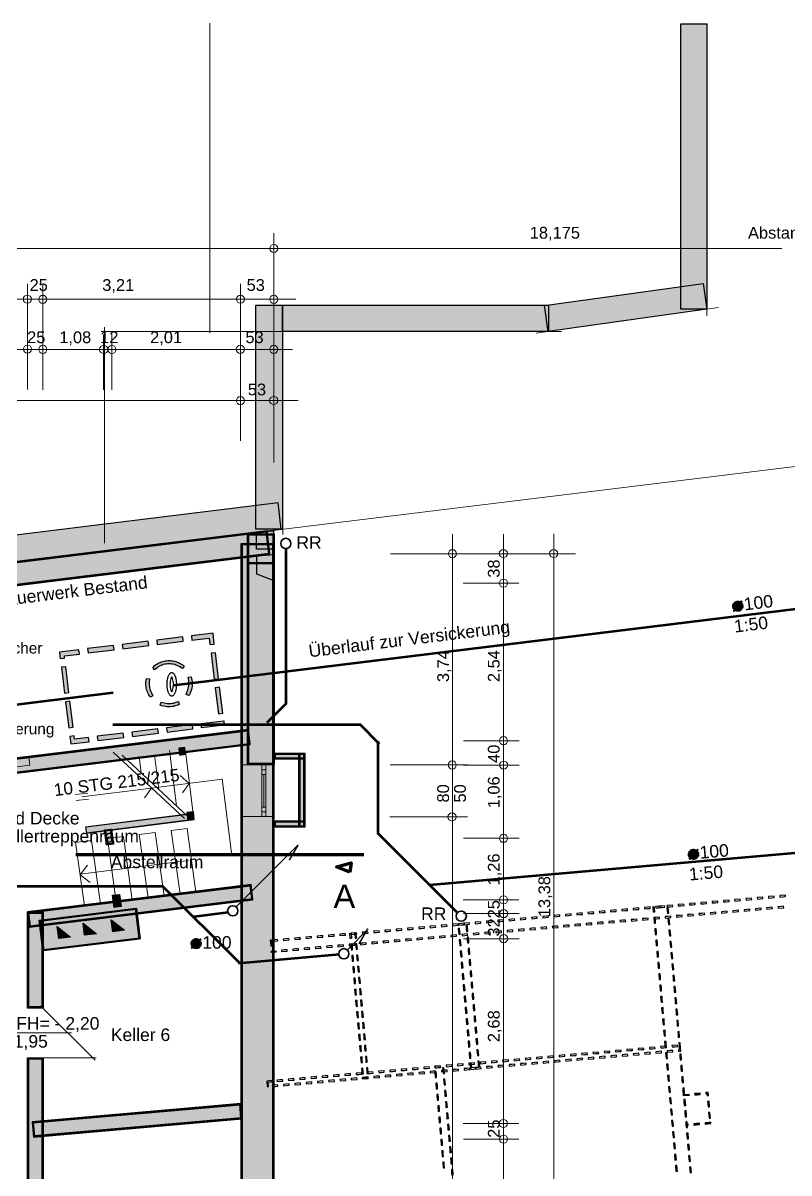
# Model space of a CAD drawing. Header units: millimetres. Extents: x 1839 to 41668, y -109 to 29716.
# Drawn here: x 14557 to 26962, y 11061 to 29698 of the extents above; entities that cross this region are included whole.
import ezdxf

# ---------------------------------------------------------------- set-up
doc = ezdxf.new("R2010")
doc.units = ezdxf.units.MM
doc.header["$LTSCALE"] = 50
for name, pattern in [('PDF_35-3_26-5_0-0_0-0', [61.8, 35.3, -26.5, 0, 0]), ('PDF_35-3_35-3_0-0_0-0', [70.6, 35.3, -35.3, 0, 0]), ('PDF_423-3_158-7_0-0_0-0', [582, 423.3, -158.7, 0, 0]), ('PDF_564-4_176-4_70-6_176-4', [987.8, 564.4, -176.4, 70.6, -176.4])]:
    doc.linetypes.add(name, pattern=pattern)
for name, color, linetype in [('00_Wand_Bestand', 7, 'Continuous'), ('02_Grundstuecksgrenze', 8, 'Continuous'), ('05_Linien_stark', 7, 'Continuous'), ('06_Linien_fein', 3, 'Continuous'), ('07_Bemassung', 6, 'Continuous'), ('08_Schnittlinie', 1, 'Continuous'), ('10_Text', 7, 'Continuous')]:
    doc.layers.add(name, color=color, linetype=linetype)
doc.styles.add('PLAN', font='arial.ttf')

msp = doc.modelspace()

# ---------------------------------------------------------------- hatches: boundary and pattern name
at = {"layer": '00_Wand_Bestand'}
for points in [[(7439, 20110), (7486, 19728), (18556, 21087), (18509, 21469)], [(7560, 20125), (7607, 19742), (18556, 21087), (18509, 21469)], [(18615, 21469), (18615, 21171), (18336, 21171), (18336, 21445)], [(18090, 21265), (18620, 21265), (18620, 7772), (18090, 7772)], [(18193, 21418), (18623, 21418), (18623, 17681), (18193, 17681)], [(18193, 21418), (18623, 21418), (18623, 20932), (18193, 20932)], [(18624, 21087), (18624, 20657), (18345, 20765), (18345, 21064)], [(26204, 20324), (26190, 20305), (26200, 20293), (26207, 20282), (26212, 20269), (26215, 20255), (26216, 20245), (26215, 20235), (26213, 20226), (26210, 20216), (26206, 20207), (26200, 20199), (26195, 20192), (26189, 20186), (26183, 20180), (26176, 20176), (26169, 20172), (26161, 20169), (26153, 20166), (26144, 20165), (26130, 20164), (26117, 20166), (26105, 20170), (26090, 20178), (26075, 20159), (26063, 20168), (26078, 20186), (26068, 20199), (26060, 20211), (26056, 20223), (26053, 20237), (26052, 20246), (26053, 20255), (26054, 20264), (26056, 20272), (26060, 20280), (26064, 20288), (26070, 20296), (26076, 20303), (26083, 20310), (26090, 20315), (26098, 20319), (26106, 20323), (26114, 20325), (26123, 20327), (26138, 20328), (26150, 20326), (26164, 20322), (26178, 20314), (26193, 20333)], [(26169, 20303), (26156, 20309), (26146, 20312), (26136, 20313), (26125, 20313), (26118, 20312), (26110, 20309), (26104, 20307), (26097, 20303), (26091, 20298), (26086, 20293), (26081, 20287), (26076, 20281), (26072, 20274), (26070, 20267), (26068, 20260), (26066, 20253), (26066, 20246), (26067, 20238), (26069, 20227), (26073, 20217), (26078, 20208), (26087, 20197)], [(26181, 20294), (26098, 20188), (26107, 20184), (26116, 20181), (26125, 20179), (26134, 20179), (26142, 20179), (26151, 20181), (26159, 20183), (26167, 20187), (26174, 20192), (26181, 20198), (26187, 20204), (26191, 20211), (26195, 20217), (26198, 20224), (26200, 20231), (26201, 20238), (26201, 20246), (26201, 20253), (26199, 20265), (26195, 20274), (26189, 20284)], [(17655, 19633), (17634, 19808), (17283, 19765), (17292, 19695), (17572, 19730), (17585, 19624)], [(16023, 19610), (15603, 19559), (15611, 19489), (16031, 19540)], [(16583, 19679), (16163, 19628), (16172, 19558), (16592, 19609)], [(17143, 19748), (16723, 19696), (16732, 19626), (17152, 19678)], [(15463, 19542), (15148, 19503), (15161, 19398), (15231, 19406), (15227, 19442), (15471, 19472)], [(17672, 19493), (17602, 19484), (17654, 19064), (17724, 19072)], [(15178, 19258), (15230, 18837), (15300, 18846), (15248, 19266)], [(16658, 19258), (16673, 19272), (16688, 19285), (16705, 19297), (16722, 19309), (16739, 19319), (16758, 19329), (16777, 19337), (16796, 19345), (16816, 19351), (16836, 19357), (16857, 19361), (16878, 19364), (16900, 19366), (16922, 19366), (16945, 19366), (16967, 19364), (16990, 19360), (17011, 19355), (17033, 19350), (17054, 19342), (17074, 19334), (17093, 19325), (17112, 19314), (17131, 19303), (17148, 19290), (17165, 19277), (17139, 19235), (17094, 19263), (17075, 19275), (17055, 19285), (17034, 19293), (17013, 19300), (16991, 19306), (16968, 19310), (16945, 19313), (16922, 19313), (16910, 19313), (16898, 19313), (16874, 19310), (16852, 19306), (16829, 19300), (16808, 19293), (16787, 19284), (16767, 19274), (16748, 19263), (16730, 19250), (16687, 19218)], [(16556, 19076), (16605, 19072), (16601, 19019), (16600, 19005), (16600, 18991), (16600, 18969), (16603, 18946), (16607, 18924), (16612, 18903), (16618, 18882), (16626, 18862), (16636, 18843), (16660, 18796), (16617, 18773), (16604, 18792), (16592, 18812), (16582, 18832), (16573, 18853), (16565, 18875), (16559, 18897), (16553, 18920), (16550, 18943), (16547, 18967), (16547, 18991), (16548, 19020), (16551, 19048)], [(17280, 19103), (17287, 19076), (17292, 19048), (17296, 19020), (17297, 18991), (17296, 18968), (17294, 18945), (17290, 18922), (17285, 18899), (17279, 18878), (17272, 18856), (17263, 18836), (17253, 18816), (17242, 18797), (17197, 18816), (17218, 18865), (17227, 18888), (17234, 18913), (17239, 18938), (17243, 18965), (17244, 18991), (17243, 19017), (17240, 19043), (17231, 19095)], [(17741, 18932), (17671, 18924), (17723, 18504), (17793, 18512)], [(15247, 18697), (15298, 18277), (15368, 18286), (15317, 18706)], [(17088, 18655), (17067, 18645), (17044, 18637), (17021, 18630), (16997, 18624), (16972, 18620), (16947, 18617), (16922, 18616), (16892, 18617), (16863, 18621), (16834, 18627), (16807, 18634), (16780, 18644), (16792, 18692), (16844, 18679), (16869, 18674), (16895, 18670), (16922, 18669), (16948, 18670), (16974, 18673), (16999, 18678), (17023, 18685), (17073, 18702)], [(17309, 18257), (17300, 18327), (16880, 18276), (16889, 18206)], [(17816, 18319), (17449, 18274), (17440, 18344), (17808, 18389)], [(14383, 17779), (14414, 17533), (18238, 18003), (18207, 18248)], [(15316, 18137), (15331, 18014), (15628, 18051), (15619, 18121), (15392, 18093), (15386, 18146)], [(16188, 18120), (16180, 18190), (15760, 18138), (15768, 18068)], [(16749, 18188), (16740, 18258), (16320, 18207), (16328, 18137)], [(17191, 17847), (17177, 17956), (17078, 17944), (17092, 17835)], [(18622, 17866), (19122, 17866), (19122, 17766), (18622, 17766)], [(19022, 17866), (19122, 17866), (19122, 16666), (19022, 16666)], [(17331, 16792), (17319, 16888), (15571, 16667), (15583, 16571)], [(17331, 16792), (17316, 16914), (17212, 16901), (17228, 16779)], [(15877, 16622), (15991, 16636), (16022, 16390), (15907, 16376)], [(18622, 16766), (19122, 16766), (19122, 16666), (18622, 16666)], [(25489, 16301), (25474, 16283), (25484, 16270), (25491, 16259), (25495, 16246), (25497, 16231), (25498, 16222), (25497, 16212), (25495, 16203), (25491, 16194), (25487, 16185), (25481, 16176), (25475, 16169), (25469, 16163), (25463, 16158), (25456, 16154), (25448, 16150), (25440, 16148), (25432, 16146), (25423, 16144), (25409, 16144), (25397, 16146), (25384, 16151), (25369, 16159), (25354, 16141), (25343, 16150), (25358, 16168), (25348, 16181), (25341, 16193), (25337, 16205), (25335, 16219), (25334, 16228), (25335, 16237), (25337, 16246), (25340, 16254), (25343, 16263), (25348, 16270), (25354, 16278), (25360, 16285), (25367, 16291), (25374, 16296), (25382, 16300), (25391, 16303), (25399, 16306), (25408, 16307), (25423, 16307), (25435, 16305), (25448, 16300), (25463, 16292), (25478, 16311)], [(25454, 16281), (25441, 16288), (25430, 16291), (25420, 16293), (25410, 16293), (25402, 16292), (25395, 16290), (25388, 16287), (25381, 16284), (25375, 16280), (25370, 16275), (25364, 16269), (25359, 16262), (25355, 16254), (25351, 16246), (25349, 16237), (25348, 16229), (25349, 16220), (25350, 16209), (25354, 16199), (25359, 16189), (25367, 16179)], [(25465, 16272), (25378, 16169), (25387, 16165), (25396, 16162), (25405, 16159), (25413, 16158), (25422, 16158), (25431, 16160), (25439, 16162), (25447, 16166), (25455, 16170), (25461, 16176), (25468, 16182), (25472, 16188), (25476, 16195), (25479, 16202), (25482, 16209), (25483, 16216), (25484, 16223), (25483, 16231), (25481, 16242), (25478, 16252), (25473, 16262)], [(14629, 15291), (14660, 15043), (18281, 15488), (18251, 15736)], [(16007, 15562), (16121, 15576), (16146, 15380), (16031, 15365)], [(14629, 15291), (14882, 15291), (14882, 13735), (14629, 13735)], [(16394, 15354), (16455, 14854), (14879, 14660), (14818, 15160)], [(15553, 14915), (15529, 15108), (15746, 14939)], [(16010, 14972), (15986, 15165), (16203, 14996)], [(15135, 14861), (15111, 15055), (15328, 14885)], [(17440, 14847), (17423, 14830), (17432, 14816), (17438, 14804), (17441, 14791), (17442, 14776), (17441, 14767), (17439, 14757), (17436, 14748), (17432, 14739), (17427, 14731), (17420, 14723), (17414, 14716), (17408, 14711), (17401, 14706), (17393, 14703), (17386, 14700), (17377, 14698), (17369, 14697), (17360, 14696), (17346, 14697), (17334, 14700), (17322, 14706), (17308, 14715), (17291, 14699), (17281, 14709), (17298, 14725), (17289, 14739), (17283, 14752), (17280, 14764), (17279, 14778), (17279, 14788), (17281, 14796), (17283, 14805), (17286, 14813), (17291, 14821), (17296, 14828), (17303, 14835), (17310, 14842), (17317, 14847), (17325, 14852), (17333, 14855), (17342, 14857), (17350, 14859), (17360, 14859), (17374, 14858), (17386, 14855), (17399, 14849), (17413, 14840), (17429, 14857)], [(17402, 14830), (17390, 14837), (17380, 14842), (17370, 14844), (17360, 14845), (17352, 14845), (17345, 14844), (17338, 14842), (17331, 14839), (17324, 14835), (17318, 14831), (17312, 14825), (17306, 14818), (17301, 14811), (17297, 14803), (17295, 14795), (17293, 14787), (17293, 14778), (17293, 14767), (17296, 14757), (17300, 14747), (17308, 14735)], [(17413, 14820), (17318, 14725), (17326, 14720), (17335, 14716), (17343, 14713), (17352, 14711), (17360, 14710), (17369, 14711), (17378, 14712), (17386, 14715), (17394, 14719), (17401, 14724), (17408, 14730), (17414, 14737), (17419, 14744), (17423, 14752), (17425, 14760), (17427, 14768), (17428, 14777), (17427, 14788), (17424, 14798), (17420, 14809)], [(14631, 12929), (14883, 12929), (14883, 9782), (14631, 9782)], [(25344, 12318), (25252, 12310), (25250, 12332), (25342, 12340)], [(25524, 12356), (25433, 12348), (25435, 12326), (25481, 12330), (25526, 12333)], [(25659, 12315), (25655, 12368), (25616, 12364), (25618, 12342), (25634, 12343), (25635, 12328), (25637, 12313)], [(18104, 11939), (18083, 12185), (14705, 11889), (14726, 11644)], [(25258, 12246), (25266, 12154), (25289, 12156), (25284, 12204), (25281, 12248)], [(25667, 12224), (25644, 12222), (25648, 12177), (25652, 12131), (25675, 12133)], [(25274, 12063), (25282, 11971), (25305, 11973), (25301, 12018), (25297, 12065)], [(25683, 12041), (25660, 12039), (25665, 11991), (25668, 11948), (25691, 11950)], [(25290, 11880), (25295, 11825), (25331, 11829), (25329, 11852), (25315, 11850), (25314, 11866), (25313, 11882)], [(25514, 11845), (25512, 11868), (25466, 11863), (25421, 11860), (25423, 11837)], [(25697, 11861), (25695, 11884), (25663, 11881), (25603, 11876), (25605, 11853)]]:
    msp.add_hatch(color=7, dxfattribs=at).paths.add_polyline_path(points)
at = {"layer": '02_Grundstuecksgrenze'}
for points in [[(25208, 29683), (25630, 29683), (25630, 25062), (25208, 25062)], [(25632, 25061), (23064, 24700), (23005, 25119), (25574, 25479)], [(18330, 25128), (18760, 25128), (18760, 21494), (18330, 21494)], [(18760, 25128), (23065, 25128), (23065, 24698), (18760, 24698)], [(18687, 21921), (13118, 21237), (13171, 20810), (18739, 21494)]]:
    msp.add_hatch(color=7, dxfattribs=at).paths.add_polyline_path(points)

# ---------------------------------------------------------------- linework, layer by layer
at = {"layer": '00_Wand_Bestand'}
for points in [[(7439, 20110), (7486, 19728), (18556, 21087), (18509, 21469)], [(7560, 20125), (7607, 19742), (18556, 21087), (18509, 21469)], [(18615, 21469), (18615, 21171), (18336, 21171), (18336, 21445)], [(18090, 21265), (18620, 21265), (18620, 7772), (18090, 7772)], [(18193, 21418), (18623, 21418), (18623, 17681), (18193, 17681)], [(18193, 21418), (18623, 21418), (18623, 20932), (18193, 20932)], [(18624, 21087), (18624, 20657), (18345, 20765), (18345, 21064)], [(26204, 20324), (26190, 20305), (26200, 20293), (26207, 20282), (26212, 20269), (26215, 20255), (26216, 20245), (26215, 20235), (26213, 20226), (26210, 20216), (26206, 20207), (26200, 20199), (26195, 20192), (26189, 20186), (26183, 20180), (26176, 20176), (26169, 20172), (26161, 20169), (26153, 20166), (26144, 20165), (26130, 20164), (26117, 20166), (26105, 20170), (26090, 20178), (26075, 20159), (26063, 20168), (26078, 20186), (26068, 20199), (26060, 20211), (26056, 20223), (26053, 20237), (26052, 20246), (26053, 20255), (26054, 20264), (26056, 20272), (26060, 20280), (26064, 20288), (26070, 20296), (26076, 20303), (26083, 20310), (26090, 20315), (26098, 20319), (26106, 20323), (26114, 20325), (26123, 20327), (26138, 20328), (26150, 20326), (26164, 20322), (26178, 20314), (26193, 20333)], [(26169, 20303), (26156, 20309), (26146, 20312), (26136, 20313), (26125, 20313), (26118, 20312), (26110, 20309), (26104, 20307), (26097, 20303), (26091, 20298), (26086, 20293), (26081, 20287), (26076, 20281), (26072, 20274), (26070, 20267), (26068, 20260), (26066, 20253), (26066, 20246), (26067, 20238), (26069, 20227), (26073, 20217), (26078, 20208), (26087, 20197)], [(26181, 20294), (26098, 20188), (26107, 20184), (26116, 20181), (26125, 20179), (26134, 20179), (26142, 20179), (26151, 20181), (26159, 20183), (26167, 20187), (26174, 20192), (26181, 20198), (26187, 20204), (26191, 20211), (26195, 20217), (26198, 20224), (26200, 20231), (26201, 20238), (26201, 20246), (26201, 20253), (26199, 20265), (26195, 20274), (26189, 20284)], [(17655, 19633), (17634, 19808), (17283, 19765), (17292, 19695), (17572, 19730), (17585, 19624)], [(16023, 19610), (15603, 19559), (15611, 19489), (16031, 19540)], [(16583, 19679), (16163, 19628), (16172, 19558), (16592, 19609)], [(17143, 19748), (16723, 19696), (16732, 19626), (17152, 19678)], [(15463, 19542), (15148, 19503), (15161, 19398), (15231, 19406), (15227, 19442), (15471, 19472)], [(17672, 19493), (17602, 19484), (17654, 19064), (17724, 19072)], [(15178, 19258), (15230, 18837), (15300, 18846), (15248, 19266)], [(16658, 19258), (16673, 19272), (16688, 19285), (16705, 19297), (16722, 19309), (16739, 19319), (16758, 19329), (16777, 19337), (16796, 19345), (16816, 19351), (16836, 19357), (16857, 19361), (16878, 19364), (16900, 19366), (16922, 19366), (16945, 19366), (16967, 19364), (16990, 19360), (17011, 19355), (17033, 19350), (17054, 19342), (17074, 19334), (17093, 19325), (17112, 19314), (17131, 19303), (17148, 19290), (17165, 19277), (17139, 19235), (17094, 19263), (17075, 19275), (17055, 19285), (17034, 19293), (17013, 19300), (16991, 19306), (16968, 19310), (16945, 19313), (16922, 19313), (16910, 19313), (16898, 19313), (16874, 19310), (16852, 19306), (16829, 19300), (16808, 19293), (16787, 19284), (16767, 19274), (16748, 19263), (16730, 19250), (16687, 19218)], [(16556, 19076), (16605, 19072), (16601, 19019), (16600, 19005), (16600, 18991), (16600, 18969), (16603, 18946), (16607, 18924), (16612, 18903), (16618, 18882), (16626, 18862), (16636, 18843), (16660, 18796), (16617, 18773), (16604, 18792), (16592, 18812), (16582, 18832), (16573, 18853), (16565, 18875), (16559, 18897), (16553, 18920), (16550, 18943), (16547, 18967), (16547, 18991), (16548, 19020), (16551, 19048)], [(17280, 19103), (17287, 19076), (17292, 19048), (17296, 19020), (17297, 18991), (17296, 18968), (17294, 18945), (17290, 18922), (17285, 18899), (17279, 18878), (17272, 18856), (17263, 18836), (17253, 18816), (17242, 18797), (17197, 18816), (17218, 18865), (17227, 18888), (17234, 18913), (17239, 18938), (17243, 18965), (17244, 18991), (17243, 19017), (17240, 19043), (17231, 19095)], [(17741, 18932), (17671, 18924), (17723, 18504), (17793, 18512)], [(15247, 18697), (15298, 18277), (15368, 18286), (15317, 18706)], [(17088, 18655), (17067, 18645), (17044, 18637), (17021, 18630), (16997, 18624), (16972, 18620), (16947, 18617), (16922, 18616), (16892, 18617), (16863, 18621), (16834, 18627), (16807, 18634), (16780, 18644), (16792, 18692), (16844, 18679), (16869, 18674), (16895, 18670), (16922, 18669), (16948, 18670), (16974, 18673), (16999, 18678), (17023, 18685), (17073, 18702)], [(17309, 18257), (17300, 18327), (16880, 18276), (16889, 18206)], [(17816, 18319), (17449, 18274), (17440, 18344), (17808, 18389)], [(14383, 17779), (14414, 17533), (18238, 18003), (18207, 18248)], [(15316, 18137), (15331, 18014), (15628, 18051), (15619, 18121), (15392, 18093), (15386, 18146)], [(16188, 18120), (16180, 18190), (15760, 18138), (15768, 18068)], [(16749, 18188), (16740, 18258), (16320, 18207), (16328, 18137)], [(17191, 17847), (17177, 17956), (17078, 17944), (17092, 17835)], [(18622, 17866), (19122, 17866), (19122, 17766), (18622, 17766)], [(19022, 17866), (19122, 17866), (19122, 16666), (19022, 16666)], [(17331, 16792), (17319, 16888), (15571, 16667), (15583, 16571)], [(17331, 16792), (17316, 16914), (17212, 16901), (17228, 16779)], [(15877, 16622), (15991, 16636), (16022, 16390), (15907, 16376)], [(18622, 16766), (19122, 16766), (19122, 16666), (18622, 16666)], [(25489, 16301), (25474, 16283), (25484, 16270), (25491, 16259), (25495, 16246), (25497, 16231), (25498, 16222), (25497, 16212), (25495, 16203), (25491, 16194), (25487, 16185), (25481, 16176), (25475, 16169), (25469, 16163), (25463, 16158), (25456, 16154), (25448, 16150), (25440, 16148), (25432, 16146), (25423, 16144), (25409, 16144), (25397, 16146), (25384, 16151), (25369, 16159), (25354, 16141), (25343, 16150), (25358, 16168), (25348, 16181), (25341, 16193), (25337, 16205), (25335, 16219), (25334, 16228), (25335, 16237), (25337, 16246), (25340, 16254), (25343, 16263), (25348, 16270), (25354, 16278), (25360, 16285), (25367, 16291), (25374, 16296), (25382, 16300), (25391, 16303), (25399, 16306), (25408, 16307), (25423, 16307), (25435, 16305), (25448, 16300), (25463, 16292), (25478, 16311)], [(25454, 16281), (25441, 16288), (25430, 16291), (25420, 16293), (25410, 16293), (25402, 16292), (25395, 16290), (25388, 16287), (25381, 16284), (25375, 16280), (25370, 16275), (25364, 16269), (25359, 16262), (25355, 16254), (25351, 16246), (25349, 16237), (25348, 16229), (25349, 16220), (25350, 16209), (25354, 16199), (25359, 16189), (25367, 16179)], [(25465, 16272), (25378, 16169), (25387, 16165), (25396, 16162), (25405, 16159), (25413, 16158), (25422, 16158), (25431, 16160), (25439, 16162), (25447, 16166), (25455, 16170), (25461, 16176), (25468, 16182), (25472, 16188), (25476, 16195), (25479, 16202), (25482, 16209), (25483, 16216), (25484, 16223), (25483, 16231), (25481, 16242), (25478, 16252), (25473, 16262)], [(14629, 15291), (14660, 15043), (18281, 15488), (18251, 15736)], [(16007, 15562), (16121, 15576), (16146, 15380), (16031, 15365)], [(14629, 15291), (14882, 15291), (14882, 13735), (14629, 13735)], [(16394, 15354), (16455, 14854), (14879, 14660), (14818, 15160)], [(15553, 14915), (15529, 15108), (15746, 14939)], [(16010, 14972), (15986, 15165), (16203, 14996)], [(15135, 14861), (15111, 15055), (15328, 14885)], [(17440, 14847), (17423, 14830), (17432, 14816), (17438, 14804), (17441, 14791), (17442, 14776), (17441, 14767), (17439, 14757), (17436, 14748), (17432, 14739), (17427, 14731), (17420, 14723), (17414, 14716), (17408, 14711), (17401, 14706), (17393, 14703), (17386, 14700), (17377, 14698), (17369, 14697), (17360, 14696), (17346, 14697), (17334, 14700), (17322, 14706), (17308, 14715), (17291, 14699), (17281, 14709), (17298, 14725), (17289, 14739), (17283, 14752), (17280, 14764), (17279, 14778), (17279, 14788), (17281, 14796), (17283, 14805), (17286, 14813), (17291, 14821), (17296, 14828), (17303, 14835), (17310, 14842), (17317, 14847), (17325, 14852), (17333, 14855), (17342, 14857), (17350, 14859), (17360, 14859), (17374, 14858), (17386, 14855), (17399, 14849), (17413, 14840), (17429, 14857)], [(17402, 14830), (17390, 14837), (17380, 14842), (17370, 14844), (17360, 14845), (17352, 14845), (17345, 14844), (17338, 14842), (17331, 14839), (17324, 14835), (17318, 14831), (17312, 14825), (17306, 14818), (17301, 14811), (17297, 14803), (17295, 14795), (17293, 14787), (17293, 14778), (17293, 14767), (17296, 14757), (17300, 14747), (17308, 14735)], [(17413, 14820), (17318, 14725), (17326, 14720), (17335, 14716), (17343, 14713), (17352, 14711), (17360, 14710), (17369, 14711), (17378, 14712), (17386, 14715), (17394, 14719), (17401, 14724), (17408, 14730), (17414, 14737), (17419, 14744), (17423, 14752), (17425, 14760), (17427, 14768), (17428, 14777), (17427, 14788), (17424, 14798), (17420, 14809)], [(14631, 12929), (14883, 12929), (14883, 9782), (14631, 9782)], [(25344, 12318), (25252, 12310), (25250, 12332), (25342, 12340)], [(25524, 12356), (25433, 12348), (25435, 12326), (25481, 12330), (25526, 12333)], [(25659, 12315), (25655, 12368), (25616, 12364), (25618, 12342), (25634, 12343), (25635, 12328), (25637, 12313)], [(18104, 11939), (18083, 12185), (14705, 11889), (14726, 11644)], [(25258, 12246), (25266, 12154), (25289, 12156), (25284, 12204), (25281, 12248)], [(25667, 12224), (25644, 12222), (25648, 12177), (25652, 12131), (25675, 12133)], [(25274, 12063), (25282, 11971), (25305, 11973), (25301, 12018), (25297, 12065)], [(25683, 12041), (25660, 12039), (25665, 11991), (25668, 11948), (25691, 11950)], [(25290, 11880), (25295, 11825), (25331, 11829), (25329, 11852), (25315, 11850), (25314, 11866), (25313, 11882)], [(25514, 11845), (25512, 11868), (25466, 11863), (25421, 11860), (25423, 11837)], [(25697, 11861), (25695, 11884), (25663, 11881), (25603, 11876), (25605, 11853)]]:
    msp.add_lwpolyline(points, close=True, dxfattribs=at)
at = {"layer": '02_Grundstuecksgrenze'}
for points in [[(25208, 29683), (25630, 29683), (25630, 25062), (25208, 25062)], [(25632, 25061), (23064, 24700), (23005, 25119), (25574, 25479)], [(18330, 25128), (18760, 25128), (18760, 21494), (18330, 21494)], [(18760, 25128), (23065, 25128), (23065, 24698), (18760, 24698)], [(18687, 21921), (13118, 21237), (13171, 20810), (18739, 21494)]]:
    msp.add_lwpolyline(points, close=True, dxfattribs=at)
at = {"layer": '05_Linien_stark', "lineweight": 15}
for p, q in [((18618, 26290), (18618, 25391)), ((18618, 26290), (18618, 25391)), ((18618, 26290), (18618, 25391)), ((18618, 26290), (18618, 25391)), ((14629, 25473), (14629, 24574)), ((14878, 25469), (14878, 24570)), ((18078, 25472), (18078, 24572)), ((14629, 24658), (14629, 23759)), ((14878, 24654), (14878, 23755)), ((15863, 24652), (15863, 23753)), ((15996, 24653), (15996, 23753)), ((18078, 24660), (18078, 23761)), ((18078, 23826), (18078, 22926)), ((22585, 20620), (21685, 20620)), ((22585, 20620), (21685, 20620)), ((22585, 20620), (21685, 20620)), ((22585, 20620), (21685, 20620)), ((22585, 20620), (21685, 20620)), ((22585, 20620), (21685, 20620)), ((22585, 20620), (21685, 20620)), ((22585, 20620), (21685, 20620)), ((22591, 18067), (21692, 18067)), ((22591, 18067), (21692, 18067)), ((16016, 17883), (17170, 16805)), ((16163, 17830), (17229, 16833)), ((21757, 17674), (20502, 17674)), ((21757, 17674), (20502, 17674)), ((22591, 17673), (21692, 17673)), ((22591, 17673), (21692, 17673)), ((21753, 16832), (20498, 16832)), ((21753, 16832), (20498, 16832)), ((22590, 16486), (21691, 16486)), ((22590, 16486), (21691, 16486)), ((22586, 15488), (21687, 15488)), ((22586, 15488), (21687, 15488)), ((13344, 13334), (15342, 13334)), ((22585, 11864), (21686, 11864)), ((22585, 11864), (21686, 11864)), ((22589, 11609), (21689, 11609)), ((22589, 11609), (21689, 11609))]:
    msp.add_line(p, q, dxfattribs=at)
at = {"layer": '05_Linien_stark', "lineweight": 25}
for p, q in [((18009, 15372), (19015, 16378)), ((18874, 16133), (19014, 16376))]:
    msp.add_line(p, q, dxfattribs=at)
at = {"layer": '05_Linien_stark', "lineweight": 53}
for p, q in [((1839, 15709), (16829, 15709)), ((16810, 15716), (18067, 14460)), ((17328, 15220), (17883, 15288)), ((18048, 14464), (19681, 14607))]:
    msp.add_line(p, q, dxfattribs=at)
at = {"layer": '05_Linien_stark', "lineweight": 50}
for points in [[(7452, 20100), (7496, 19740), (18543, 21097), (18499, 21456)], [(7573, 20115), (7617, 19755), (18543, 21097), (18499, 21456)], [(18102, 21253), (18609, 21253), (18609, 7784), (18102, 7784)], [(18205, 21407), (18612, 21407), (18612, 17692), (18205, 17692)], [(18205, 21407), (18612, 21407), (18612, 20943), (18205, 20943)], [(14396, 17769), (14423, 17546), (18225, 18013), (18197, 18235)], [(18634, 17855), (19111, 17855), (19111, 17778), (18634, 17778)], [(19034, 17855), (19111, 17855), (19111, 16678), (19034, 16678)], [(15889, 16612), (15981, 16623), (16009, 16400), (15917, 16389)], [(18634, 16755), (19111, 16755), (19111, 16678), (18634, 16678)], [(14642, 15281), (14670, 15056), (18268, 15498), (18241, 15723)], [(16020, 15552), (16112, 15563), (16133, 15390), (16041, 15378)], [(16384, 15341), (16442, 14864), (14889, 14673), (14830, 15150)], [(14641, 15279), (14870, 15279), (14870, 13747), (14641, 13747)], [(14642, 12918), (14872, 12918), (14872, 9794), (14642, 9794)], [(18092, 11950), (18072, 12172), (14717, 11879), (14737, 11656)]]:
    msp.add_lwpolyline(points, close=True, dxfattribs=at)
at = {"layer": '05_Linien_stark', "lineweight": 20}
for points in [[(14653, 17808), (13156, 17624), (13173, 17484), (14670, 17668)], [(18098, 17675), (18618, 17675), (18618, 16836), (18098, 16836)], [(18427, 17675), (18487, 17675), (18487, 16836), (18427, 16836)], [(18427, 17597), (18487, 17597), (18487, 16913), (18427, 16913)], [(18427, 17520), (18487, 17520), (18487, 16990), (18427, 16990)]]:
    msp.add_lwpolyline(points, close=True, dxfattribs=at)
at = {"layer": '05_Linien_stark', "lineweight": 18}
msp.add_lwpolyline([(17326, 16796), (17315, 16883), (15576, 16664), (15587, 16576)], close=True, dxfattribs=at)
at = {"layer": '05_Linien_stark', "lineweight": 211}
msp.add_lwpolyline([(19850, 15936), (19635, 16021), (19870, 16086)], close=True, dxfattribs=at)
at = {"layer": '05_Linien_stark', "lineweight": 35}
for centre in [(18814, 21264), (17954, 15310), (21654, 15223), (19753, 14614)]:
    msp.add_circle(centre, 82.8, dxfattribs=at)
at = {"layer": '06_Linien_fein', "lineweight": 9}
for p, q in [((17585, 24670), (17585, 29698)), ((25632, 24952), (25632, 29690)), ((25821, 25088), (22867, 24673)), ((15823, 24698), (23276, 24698)), ((15876, 21269), (15876, 24770)), ((18765, 21409), (18765, 24784)), ((18457, 16986), (18457, 17525)), ((15408, 17193), (15609, 17218)), ((15510, 17155), (16636, 17297)), ((16526, 17139), (16637, 17300)), ((15418, 17097), (15619, 17122)), ((15725, 12888), (14841, 13771)), ((14728, 12925), (15740, 12925))]:
    msp.add_line(p, q, dxfattribs=at)
at = {"layer": '06_Linien_fein', "linetype": 'PDF_35-3_26-5_0-0_0-0', "lineweight": 9}
for p, q in [((16927, 17907), (17040, 17009)), ((17186, 17899), (17320, 16838)), ((16438, 17809), (16472, 17539)), ((16685, 17840), (16756, 17274)), ((16629, 17299), (17788, 17445)), ((17784, 17447), (17941, 16204)), ((15485, 15902), (17945, 16213))]:
    msp.add_line(p, q, dxfattribs=at)
at = {"layer": '06_Linien_fein', "linetype": 'PDF_35-3_35-3_0-0_0-0', "lineweight": 9}
for p, q in [((17100, 17501), (17248, 17372)), ((17141, 17220), (17252, 17381)), ((15481, 15892), (15600, 16052)), ((15484, 15894), (15644, 15770))]:
    msp.add_line(p, q, dxfattribs=at)
at = {"layer": '06_Linien_fein'}
for points in [[(16965, 19171), (16971, 19170), (16976, 19169), (16982, 19166), (16988, 19162), (16993, 19157), (16998, 19152), (17003, 19145), (17008, 19138), (17012, 19129), (17016, 19120), (17020, 19110), (17024, 19100), (17027, 19089), (17030, 19077), (17032, 19065), (17035, 19052), (17037, 19038), (17038, 19025), (17039, 19010), (17040, 18996), (17040, 18981), (17040, 18966), (17039, 18952), (17038, 18937), (17037, 18924), (17035, 18910), (17032, 18897), (17030, 18885), (17027, 18873), (17024, 18862), (17020, 18852), (17016, 18842), (17012, 18833), (17008, 18824), (17003, 18817), (16998, 18810), (16993, 18804), (16988, 18800), (16982, 18796), (16976, 18793), (16971, 18791), (16965, 18791), (16959, 18791), (16953, 18793), (16948, 18796), (16942, 18800), (16937, 18804), (16932, 18810), (16927, 18817), (16922, 18824), (16918, 18833), (16914, 18842), (16910, 18852), (16906, 18862), (16903, 18873), (16900, 18885), (16897, 18897), (16895, 18910), (16893, 18924), (16892, 18937), (16890, 18952), (16890, 18966), (16890, 18981), (16890, 18996), (16890, 19010), (16892, 19025), (16893, 19038), (16895, 19052), (16897, 19065), (16900, 19077), (16903, 19089), (16906, 19100), (16910, 19110), (16914, 19120), (16918, 19129), (16922, 19138), (16927, 19145), (16932, 19152), (16937, 19157), (16942, 19162), (16948, 19166), (16953, 19169), (16959, 19170)], [(16965, 19104), (16967, 19100), (16969, 19096), (16975, 19077), (16980, 19056), (16984, 19032), (16986, 19007), (16987, 18981), (16986, 18955), (16984, 18930), (16980, 18906), (16975, 18885), (16969, 18866), (16967, 18862), (16965, 18858), (16963, 18862), (16961, 18866), (16954, 18885), (16949, 18906), (16946, 18930), (16943, 18955), (16942, 18981), (16943, 19007), (16946, 19032), (16949, 19056), (16954, 19077), (16961, 19096), (16963, 19100)]]:
    msp.add_lwpolyline(points, close=True, dxfattribs=at)
at = {"layer": '06_Linien_fein', "linetype": 'PDF_35-3_35-3_0-0_0-0', "lineweight": 9}
for points in [[(17214, 16642), (17358, 15615), (17100, 15583), (16956, 16610)], [(15666, 16451), (15810, 15424), (15552, 15393), (15408, 16419)], [(16182, 16514), (16326, 15488), (16068, 15456), (15924, 16483)], [(16698, 16578), (16842, 15552), (16584, 15520), (16440, 16546)]]:
    msp.add_lwpolyline(points, close=True, dxfattribs=at)
at = {"layer": '07_Bemassung', "lineweight": 15}
for p, q in [((7179, 26046), (26848, 26046)), ((18617, 25469), (18617, 24570)), ((7181, 25221), (18973, 25221)), ((18617, 24657), (18617, 23015)), ((7175, 24409), (18922, 24409)), ((6138, 19943), (36826, 23711)), ((18617, 23830), (18617, 22575)), ((7175, 23580), (19014, 23580)), ((21511, 7265), (21511, 21412)), ((22339, 7253), (22339, 21414)), ((23152, 7280), (23152, 21417)), ((23505, 21098), (20511, 21098)), ((23505, 21098), (20511, 21098)), ((22590, 15265), (21691, 15265)), ((22590, 15265), (21691, 15265)), ((22591, 14858), (21692, 14858)), ((22591, 14858), (21692, 14858))]:
    msp.add_line(p, q, dxfattribs=at)
at = {"layer": '07_Bemassung', "lineweight": 25}
for p, q in [((19815, 14683), (20149, 15017)), ((20001, 14773), (20142, 15016))]:
    msp.add_line(p, q, dxfattribs=at)
at = {"layer": '07_Bemassung', "lineweight": 18}
for points in [[(17186, 17851), (17174, 17951), (17083, 17940), (17096, 17840)], [(17326, 16796), (17312, 16909), (17217, 16897), (17232, 16784)]]:
    msp.add_lwpolyline(points, close=True, dxfattribs=at)
at = {"layer": '07_Bemassung'}
for points in [[(25991, 15484), (25899, 15476), (25901, 15453), (25947, 15457), (25993, 15461)], [(26174, 15500), (26082, 15492), (26084, 15469), (26130, 15473), (26176, 15477)], [(26356, 15516), (26265, 15508), (26267, 15485), (26313, 15489), (26358, 15493)], [(26539, 15532), (26448, 15524), (26450, 15501), (26495, 15505), (26541, 15509)], [(26722, 15548), (26630, 15540), (26632, 15517), (26678, 15521), (26724, 15525)], [(26905, 15564), (26813, 15556), (26815, 15533), (26861, 15537), (26907, 15541)], [(23798, 15292), (23707, 15284), (23709, 15261), (23754, 15265), (23800, 15269)], [(23981, 15308), (23889, 15300), (23891, 15277), (23937, 15281), (23983, 15285)], [(24163, 15324), (24072, 15316), (24074, 15293), (24120, 15297), (24165, 15301)], [(24346, 15340), (24255, 15332), (24257, 15309), (24302, 15313), (24348, 15317)], [(24529, 15356), (24438, 15348), (24439, 15325), (24485, 15329), (24531, 15333)], [(24712, 15372), (24620, 15364), (24622, 15341), (24668, 15345), (24714, 15349)], [(24765, 15376), (24757, 15375), (24764, 15292), (24787, 15294), (24782, 15356), (24780, 15377), (24766, 15362)], [(24894, 15388), (24803, 15380), (24805, 15357), (24851, 15361), (24896, 15365)], [(24948, 15392), (24856, 15384), (24858, 15361), (24905, 15365), (24950, 15369)], [(25008, 15363), (24985, 15361), (24988, 15322), (24993, 15269), (25016, 15271)], [(25077, 15404), (24986, 15396), (24988, 15373), (25033, 15377), (25079, 15381)], [(25260, 15420), (25168, 15412), (25170, 15389), (25216, 15393), (25262, 15397)], [(25443, 15436), (25351, 15428), (25353, 15405), (25399, 15409), (25445, 15413)], [(25625, 15452), (25534, 15444), (25536, 15421), (25582, 15425), (25627, 15429)], [(25780, 15265), (25778, 15288), (25732, 15284), (25687, 15280), (25689, 15257)], [(25808, 15468), (25717, 15460), (25719, 15437), (25764, 15441), (25810, 15445)], [(25963, 15281), (25961, 15304), (25915, 15300), (25869, 15296), (25871, 15273)], [(26146, 15297), (26144, 15320), (26098, 15316), (26052, 15312), (26054, 15289)], [(26328, 15313), (26326, 15336), (26281, 15332), (26235, 15328), (26237, 15305)], [(26511, 15329), (26509, 15352), (26463, 15348), (26418, 15344), (26420, 15321)], [(26694, 15345), (26692, 15368), (26646, 15364), (26600, 15360), (26602, 15337)], [(26877, 15361), (26875, 15384), (26829, 15380), (26783, 15376), (26785, 15353)], [(21605, 15100), (21514, 15092), (21516, 15069), (21561, 15073), (21607, 15077)], [(21705, 15108), (21614, 15100), (21616, 15077), (21658, 15081), (21707, 15085)], [(21788, 15116), (21696, 15108), (21698, 15085), (21744, 15089), (21790, 15093)], [(21970, 15132), (21879, 15124), (21881, 15101), (21927, 15105), (21972, 15109)], [(22153, 15148), (22062, 15140), (22064, 15117), (22109, 15121), (22155, 15125)], [(22336, 15164), (22245, 15156), (22247, 15133), (22292, 15137), (22338, 15141)], [(22519, 15180), (22427, 15172), (22429, 15149), (22475, 15153), (22521, 15157)], [(22701, 15196), (22610, 15188), (22612, 15165), (22658, 15169), (22703, 15173)], [(22884, 15212), (22793, 15204), (22795, 15181), (22840, 15185), (22886, 15189)], [(23067, 15228), (22976, 15220), (22978, 15197), (23023, 15201), (23069, 15205)], [(23250, 15244), (23158, 15236), (23160, 15213), (23206, 15217), (23252, 15221)], [(23432, 15260), (23341, 15252), (23343, 15229), (23389, 15233), (23434, 15237)], [(23615, 15276), (23524, 15268), (23526, 15245), (23571, 15249), (23617, 15253)], [(23770, 15089), (23768, 15112), (23722, 15108), (23676, 15104), (23678, 15081)], [(23953, 15105), (23951, 15128), (23905, 15124), (23859, 15120), (23861, 15097)], [(24135, 15121), (24133, 15144), (24088, 15140), (24042, 15136), (24044, 15113)], [(24318, 15137), (24316, 15160), (24270, 15156), (24225, 15152), (24227, 15129)], [(24501, 15153), (24499, 15176), (24453, 15172), (24407, 15168), (24409, 15145)], [(24684, 15169), (24682, 15192), (24636, 15188), (24590, 15184), (24592, 15161)], [(24772, 15201), (24780, 15109), (24803, 15111), (24799, 15159), (24795, 15203)], [(24866, 15185), (24864, 15208), (24819, 15204), (24773, 15200), (24775, 15177)], [(25049, 15201), (25047, 15224), (25001, 15220), (24956, 15216), (24958, 15193)], [(25024, 15180), (25001, 15178), (25005, 15134), (25009, 15087), (25032, 15089)], [(25232, 15217), (25230, 15240), (25184, 15236), (25138, 15232), (25140, 15209)], [(25415, 15233), (25413, 15256), (25367, 15252), (25321, 15248), (25323, 15225)], [(25597, 15249), (25595, 15272), (25550, 15268), (25504, 15264), (25506, 15241)], [(19595, 14924), (19503, 14916), (19505, 14893), (19551, 14897), (19597, 14901)], [(19777, 14940), (19686, 14932), (19688, 14909), (19733, 14913), (19780, 14917)], [(19879, 14861), (19856, 14859), (19848, 14946), (19853, 14946), (19854, 14929), (19871, 14948)], [(19960, 14956), (19869, 14948), (19871, 14925), (19916, 14929), (19962, 14933)], [(19950, 14932), (19949, 14954), (19944, 14954), (19946, 14935), (19927, 14952), (19929, 14930), (19935, 14867), (19957, 14869), (19952, 14934)], [(20143, 14972), (20052, 14964), (20054, 14941), (20099, 14945), (20145, 14949)], [(20326, 14988), (20234, 14980), (20236, 14957), (20282, 14961), (20328, 14965)], [(20508, 15004), (20417, 14996), (20419, 14973), (20465, 14977), (20510, 14981)], [(20691, 15020), (20600, 15012), (20602, 14989), (20647, 14993), (20693, 14997)], [(20874, 15036), (20783, 15028), (20785, 15005), (20830, 15009), (20876, 15013)], [(21057, 15052), (20965, 15044), (20967, 15021), (21013, 15025), (21059, 15029)], [(21239, 15068), (21148, 15060), (21150, 15037), (21196, 15041), (21241, 15045)], [(21422, 15084), (21331, 15076), (21333, 15053), (21378, 15057), (21424, 15061)], [(21577, 14897), (21575, 14920), (21529, 14916), (21484, 14912), (21486, 14889)], [(21605, 15022), (21613, 14931), (21636, 14933), (21632, 14982), (21628, 15024)], [(21760, 14913), (21758, 14936), (21712, 14932), (21666, 14928), (21668, 14905)], [(21755, 15067), (21733, 15065), (21736, 15025), (21741, 14974), (21763, 14976)], [(21942, 14929), (21940, 14952), (21895, 14948), (21849, 14944), (21851, 14921)], [(22125, 14945), (22123, 14968), (22077, 14964), (22032, 14960), (22034, 14937)], [(22308, 14961), (22306, 14984), (22260, 14980), (22215, 14976), (22216, 14953)], [(22491, 14977), (22489, 15000), (22443, 14996), (22397, 14992), (22399, 14969)], [(22673, 14993), (22671, 15016), (22626, 15012), (22580, 15008), (22582, 14985)], [(22856, 15009), (22854, 15032), (22808, 15028), (22763, 15024), (22765, 15001)], [(23039, 15025), (23037, 15048), (22991, 15044), (22945, 15040), (22947, 15017)], [(23222, 15041), (23220, 15064), (23174, 15060), (23128, 15056), (23130, 15033)], [(23404, 15057), (23402, 15080), (23357, 15076), (23311, 15072), (23313, 15049)], [(23587, 15073), (23585, 15096), (23539, 15092), (23494, 15088), (23496, 15065)], [(24788, 15018), (24796, 14926), (24819, 14928), (24815, 14975), (24811, 15020)], [(25040, 14997), (25017, 14995), (25021, 14951), (25025, 14904), (25048, 14906)], [(18583, 14836), (18560, 14834), (18568, 14742), (18591, 14744), (18586, 14808)], [(18681, 14844), (18590, 14836), (18592, 14814), (18630, 14817), (18683, 14822)], [(18864, 14860), (18772, 14852), (18774, 14830), (18818, 14833), (18866, 14838)], [(19047, 14876), (18955, 14868), (18957, 14846), (19002, 14849), (19049, 14853)], [(19229, 14892), (19138, 14884), (19140, 14862), (19185, 14865), (19231, 14870)], [(19384, 14705), (19382, 14728), (19336, 14724), (19291, 14720), (19293, 14697)], [(19412, 14908), (19321, 14900), (19323, 14877), (19368, 14881), (19414, 14885)], [(19567, 14721), (19565, 14744), (19519, 14740), (19473, 14736), (19475, 14713)], [(19749, 14737), (19747, 14760), (19701, 14756), (19656, 14752), (19658, 14729)], [(19932, 14753), (19930, 14776), (19884, 14772), (19839, 14768), (19841, 14745)], [(19864, 14768), (19872, 14676), (19895, 14678), (19891, 14726), (19887, 14770)], [(19965, 14777), (19943, 14775), (19946, 14731), (19951, 14684), (19973, 14686)], [(20115, 14769), (20113, 14792), (20067, 14788), (20022, 14784), (20024, 14761)], [(20298, 14785), (20296, 14808), (20250, 14804), (20204, 14800), (20206, 14777)], [(20480, 14801), (20478, 14824), (20433, 14820), (20387, 14816), (20389, 14793)], [(20663, 14817), (20661, 14840), (20615, 14836), (20570, 14832), (20572, 14809)], [(20846, 14833), (20844, 14856), (20798, 14852), (20753, 14848), (20755, 14825)], [(21029, 14849), (21027, 14872), (20981, 14868), (20935, 14864), (20937, 14841)], [(21211, 14865), (21209, 14888), (21164, 14884), (21118, 14880), (21120, 14857)], [(21394, 14881), (21392, 14904), (21346, 14900), (21301, 14896), (21303, 14873)], [(21621, 14839), (21629, 14748), (21652, 14750), (21648, 14797), (21644, 14841)], [(21771, 14884), (21749, 14882), (21752, 14838), (21757, 14791), (21779, 14793)], [(24804, 14835), (24812, 14744), (24835, 14746), (24831, 14792), (24827, 14837)], [(25056, 14814), (25033, 14812), (25037, 14767), (25041, 14721), (25064, 14723)], [(18653, 14641), (18578, 14635), (18576, 14651), (18583, 14652), (18576, 14658), (18651, 14664)], [(18836, 14657), (18834, 14680), (18786, 14676), (18742, 14672), (18744, 14649)], [(19018, 14673), (19016, 14696), (18970, 14692), (18925, 14688), (18927, 14665)], [(19201, 14689), (19199, 14712), (19153, 14708), (19108, 14704), (19110, 14681)], [(19880, 14585), (19888, 14493), (19911, 14495), (19907, 14542), (19903, 14587)], [(19981, 14594), (19959, 14592), (19962, 14548), (19967, 14501), (19989, 14503)], [(21637, 14657), (21645, 14565), (21668, 14567), (21664, 14614), (21660, 14659)], [(21787, 14701), (21765, 14699), (21768, 14654), (21773, 14608), (21795, 14610)], [(24820, 14652), (24828, 14561), (24851, 14563), (24847, 14609), (24843, 14654)], [(25072, 14632), (25049, 14630), (25053, 14585), (25057, 14538), (25080, 14540)], [(19896, 14402), (19904, 14311), (19927, 14313), (19923, 14359), (19919, 14404)], [(19997, 14412), (19975, 14410), (19978, 14365), (19983, 14318), (20005, 14320)], [(21653, 14474), (21661, 14382), (21684, 14384), (21680, 14431), (21676, 14476)], [(21803, 14519), (21781, 14517), (21785, 14471), (21789, 14425), (21811, 14427)], [(24836, 14470), (24844, 14378), (24867, 14380), (24863, 14426), (24859, 14472)], [(25088, 14449), (25065, 14447), (25069, 14402), (25073, 14356), (25096, 14358)], [(19912, 14219), (19920, 14128), (19943, 14130), (19939, 14176), (19935, 14221)], [(20013, 14229), (19991, 14227), (19994, 14182), (19999, 14136), (20021, 14138)], [(21669, 14291), (21677, 14200), (21700, 14202), (21696, 14248), (21692, 14293)], [(21819, 14336), (21797, 14334), (21801, 14288), (21805, 14243), (21827, 14245)], [(24852, 14287), (24860, 14195), (24883, 14197), (24879, 14243), (24875, 14289)], [(25104, 14266), (25081, 14264), (25085, 14219), (25089, 14173), (25112, 14175)], [(19928, 14037), (19936, 13945), (19959, 13947), (19955, 13993), (19951, 14039)], [(20029, 14046), (20006, 14044), (20010, 13999), (20014, 13953), (20037, 13955)], [(21685, 14108), (21693, 14017), (21716, 14019), (21712, 14065), (21708, 14110)], [(21835, 14153), (21813, 14151), (21817, 14106), (21821, 14060), (21843, 14062)], [(24868, 14104), (24876, 14013), (24899, 14015), (24895, 14061), (24891, 14106)], [(25120, 14083), (25097, 14081), (25101, 14036), (25105, 13990), (25128, 13992)], [(19944, 13854), (19952, 13762), (19975, 13764), (19971, 13810), (19967, 13856)], [(20045, 13863), (20023, 13861), (20026, 13816), (20030, 13770), (20053, 13772)], [(21701, 13926), (21709, 13834), (21732, 13836), (21728, 13882), (21724, 13928)], [(21851, 13970), (21829, 13968), (21833, 13923), (21837, 13877), (21859, 13879)], [(24884, 13921), (24892, 13830), (24915, 13832), (24911, 13878), (24907, 13923)], [(25136, 13901), (25113, 13899), (25117, 13853), (25121, 13807), (25144, 13809)], [(19960, 13671), (19968, 13580), (19991, 13582), (19987, 13627), (19983, 13673)], [(20061, 13681), (20038, 13679), (20042, 13633), (20046, 13587), (20069, 13589)], [(21717, 13743), (21725, 13651), (21748, 13653), (21744, 13699), (21740, 13745)], [(21867, 13788), (21845, 13786), (21849, 13740), (21853, 13694), (21875, 13696)], [(24900, 13739), (24908, 13647), (24931, 13649), (24927, 13695), (24923, 13741)], [(25152, 13718), (25129, 13716), (25133, 13670), (25137, 13625), (25160, 13627)], [(19976, 13488), (19984, 13397), (20007, 13399), (20003, 13444), (19999, 13490)], [(20077, 13498), (20054, 13496), (20058, 13450), (20062, 13405), (20085, 13407)], [(21733, 13560), (21741, 13469), (21764, 13471), (21760, 13516), (21756, 13562)], [(21883, 13605), (21861, 13603), (21865, 13557), (21868, 13512), (21891, 13514)], [(21899, 13422), (21876, 13420), (21881, 13374), (21884, 13329), (21907, 13331)], [(24916, 13556), (24924, 13464), (24947, 13466), (24943, 13512), (24939, 13558)], [(25168, 13535), (25145, 13533), (25149, 13488), (25153, 13442), (25175, 13444)], [(19992, 13306), (20000, 13214), (20023, 13216), (20019, 13261), (20015, 13308)], [(20093, 13315), (20070, 13313), (20074, 13267), (20078, 13222), (20101, 13224)], [(21749, 13377), (21757, 13286), (21780, 13288), (21776, 13333), (21772, 13379)], [(21915, 13239), (21892, 13237), (21897, 13191), (21900, 13146), (21923, 13148)], [(24932, 13373), (24940, 13282), (24963, 13284), (24959, 13329), (24955, 13375)], [(25183, 13352), (25161, 13350), (25165, 13305), (25169, 13259), (25191, 13261)], [(20008, 13123), (20016, 13031), (20039, 13033), (20035, 13078), (20031, 13125)], [(20109, 13132), (20086, 13130), (20090, 13084), (20094, 13039), (20117, 13041)], [(21765, 13195), (21773, 13103), (21796, 13105), (21792, 13150), (21788, 13197)], [(21931, 13057), (21908, 13055), (21913, 13007), (21916, 12963), (21939, 12965)], [(24244, 13054), (24153, 13046), (24155, 13024), (24201, 13028), (24246, 13032)], [(24427, 13070), (24335, 13062), (24337, 13040), (24384, 13044), (24429, 13048)], [(24610, 13086), (24518, 13078), (24520, 13056), (24567, 13060), (24612, 13064)], [(24792, 13102), (24701, 13094), (24703, 13072), (24750, 13076), (24794, 13080)], [(24975, 13118), (24884, 13110), (24886, 13088), (24933, 13092), (24977, 13095)], [(24948, 13190), (24956, 13099), (24979, 13101), (24975, 13147), (24971, 13192)], [(25082, 13026), (25080, 13049), (25038, 13045), (24989, 13041), (24991, 13018)], [(25158, 13134), (25066, 13126), (25068, 13104), (25120, 13108), (25160, 13111)], [(25211, 13037), (25206, 13091), (25184, 13089), (25186, 13058), (25179, 13057), (25172, 13057), (25174, 13034)], [(25199, 13170), (25177, 13168), (25181, 13122), (25185, 13076), (25207, 13078)], [(20024, 12940), (20032, 12849), (20055, 12851), (20051, 12895), (20047, 12942)], [(20125, 12950), (20102, 12948), (20107, 12901), (20110, 12856), (20133, 12858)], [(21781, 13012), (21789, 12920), (21812, 12922), (21808, 12966), (21804, 13014)], [(21947, 12874), (21924, 12872), (21929, 12819), (21932, 12781), (21955, 12783)], [(22051, 12863), (21960, 12855), (21962, 12832), (22007, 12836), (22053, 12840)], [(22234, 12879), (22142, 12871), (22144, 12848), (22190, 12852), (22236, 12856)], [(22417, 12895), (22325, 12887), (22327, 12864), (22373, 12868), (22419, 12872)], [(22599, 12911), (22508, 12902), (22510, 12880), (22556, 12884), (22601, 12888)], [(22782, 12926), (22691, 12919), (22693, 12896), (22738, 12900), (22784, 12904)], [(22965, 12942), (22873, 12934), (22875, 12912), (22921, 12916), (22967, 12920)], [(23072, 12850), (23070, 12873), (23025, 12869), (22979, 12865), (22981, 12842)], [(23148, 12958), (23056, 12950), (23058, 12928), (23104, 12932), (23150, 12936)], [(23255, 12866), (23253, 12889), (23207, 12885), (23162, 12881), (23164, 12858)], [(23330, 12974), (23239, 12966), (23241, 12944), (23287, 12948), (23332, 12952)], [(23438, 12882), (23436, 12905), (23390, 12901), (23344, 12897), (23346, 12874)], [(23513, 12990), (23422, 12982), (23424, 12960), (23470, 12964), (23515, 12968)], [(23620, 12898), (23618, 12921), (23573, 12917), (23527, 12913), (23529, 12890)], [(23696, 13006), (23604, 12998), (23606, 12976), (23652, 12980), (23698, 12984)], [(23803, 12914), (23801, 12937), (23756, 12933), (23710, 12929), (23712, 12906)], [(23879, 13022), (23787, 13014), (23789, 12992), (23835, 12996), (23881, 13000)], [(23986, 12930), (23984, 12953), (23939, 12949), (23893, 12945), (23895, 12922)], [(24061, 13038), (23970, 13030), (23972, 13008), (24018, 13012), (24063, 13016)], [(24169, 12946), (24167, 12969), (24121, 12965), (24075, 12961), (24077, 12938)], [(24351, 12962), (24349, 12985), (24304, 12981), (24258, 12977), (24260, 12954)], [(24534, 12978), (24532, 13001), (24487, 12997), (24441, 12993), (24443, 12970)], [(24717, 12994), (24715, 13017), (24670, 13013), (24624, 13009), (24626, 12986)], [(24900, 13010), (24898, 13033), (24853, 13029), (24806, 13025), (24808, 13002)], [(24964, 13008), (24972, 12916), (24995, 12918), (24991, 12964), (24987, 13010)], [(25215, 12987), (25193, 12985), (25197, 12939), (25201, 12894), (25223, 12896)], [(20041, 12687), (19950, 12679), (19951, 12656), (19997, 12660), (20043, 12664)], [(20040, 12757), (20048, 12666), (20071, 12668), (20067, 12710), (20063, 12759)], [(20141, 12767), (20118, 12765), (20123, 12716), (20126, 12674), (20149, 12676)], [(20224, 12703), (20132, 12695), (20134, 12672), (20180, 12676), (20226, 12680)], [(20406, 12719), (20315, 12711), (20317, 12688), (20363, 12692), (20408, 12696)], [(20589, 12735), (20498, 12727), (20500, 12704), (20545, 12708), (20591, 12712)], [(20772, 12751), (20681, 12743), (20682, 12720), (20728, 12724), (20774, 12728)], [(20879, 12658), (20877, 12681), (20832, 12677), (20786, 12673), (20788, 12650)], [(20955, 12767), (20863, 12759), (20865, 12736), (20911, 12740), (20957, 12744)], [(21062, 12674), (21060, 12697), (21014, 12693), (20969, 12689), (20971, 12666)], [(21137, 12783), (21046, 12775), (21048, 12752), (21094, 12756), (21139, 12760)], [(21245, 12690), (21243, 12713), (21197, 12709), (21151, 12705), (21153, 12682)], [(21314, 12794), (21222, 12786), (21224, 12763), (21261, 12767), (21316, 12771)], [(21226, 12699), (21234, 12607), (21256, 12609), (21252, 12659), (21248, 12701)], [(21320, 12799), (21229, 12791), (21231, 12768), (21276, 12772), (21322, 12776)], [(21428, 12706), (21426, 12729), (21380, 12725), (21334, 12721), (21336, 12698)], [(21374, 12765), (21351, 12763), (21354, 12724), (21359, 12672), (21382, 12674)], [(21503, 12815), (21411, 12807), (21414, 12784), (21459, 12788), (21505, 12792)], [(21610, 12722), (21608, 12745), (21563, 12741), (21517, 12737), (21519, 12714)], [(21686, 12831), (21594, 12823), (21596, 12800), (21642, 12804), (21688, 12808)], [(21793, 12738), (21791, 12761), (21745, 12757), (21700, 12753), (21702, 12730)], [(21868, 12847), (21777, 12839), (21779, 12816), (21825, 12820), (21870, 12824)], [(21797, 12829), (21805, 12739), (21896, 12747), (21894, 12770), (21826, 12764), (21820, 12831)], [(21976, 12754), (21974, 12777), (21928, 12773), (21882, 12769), (21884, 12746)], [(22159, 12770), (22157, 12793), (22111, 12789), (22065, 12785), (22067, 12762)], [(22341, 12786), (22339, 12809), (22294, 12805), (22248, 12801), (22250, 12778)], [(22524, 12802), (22522, 12825), (22476, 12821), (22431, 12817), (22433, 12794)], [(22707, 12818), (22705, 12841), (22659, 12837), (22613, 12833), (22615, 12810)], [(22889, 12834), (22887, 12857), (22842, 12853), (22796, 12849), (22798, 12826)], [(24980, 12825), (24988, 12733), (25011, 12735), (25007, 12781), (25003, 12827)], [(25231, 12804), (25209, 12802), (25213, 12757), (25217, 12711), (25239, 12713)], [(18579, 12559), (18504, 12552), (18512, 12461), (18535, 12463), (18529, 12531), (18581, 12536)], [(18686, 12466), (18684, 12489), (18635, 12485), (18593, 12481), (18595, 12458)], [(18762, 12575), (18670, 12567), (18672, 12544), (18716, 12548), (18764, 12552)], [(18869, 12482), (18867, 12505), (18820, 12501), (18776, 12497), (18778, 12474)], [(18944, 12591), (18853, 12583), (18855, 12560), (18900, 12564), (18946, 12568)], [(19052, 12498), (19050, 12521), (19003, 12517), (18958, 12513), (18960, 12490)], [(19127, 12607), (19036, 12599), (19038, 12576), (19083, 12580), (19129, 12584)], [(19235, 12514), (19233, 12537), (19186, 12533), (19141, 12529), (19143, 12506)], [(19310, 12623), (19219, 12615), (19221, 12592), (19266, 12596), (19312, 12600)], [(19417, 12530), (19415, 12553), (19369, 12549), (19324, 12545), (19326, 12522)], [(19493, 12639), (19401, 12631), (19403, 12608), (19449, 12612), (19495, 12616)], [(19600, 12546), (19598, 12569), (19552, 12565), (19507, 12561), (19509, 12538)], [(19675, 12655), (19584, 12647), (19586, 12624), (19631, 12628), (19677, 12632)], [(19783, 12562), (19781, 12585), (19735, 12581), (19689, 12577), (19691, 12554)], [(19858, 12671), (19767, 12663), (19769, 12640), (19814, 12644), (19860, 12648)], [(19966, 12578), (19964, 12601), (19918, 12597), (19872, 12593), (19874, 12570)], [(20146, 12594), (20055, 12586), (20053, 12608), (20144, 12616)], [(20148, 12594), (20146, 12617), (20100, 12613), (20055, 12609), (20057, 12586)], [(20331, 12610), (20329, 12633), (20283, 12629), (20238, 12625), (20240, 12602)], [(20514, 12626), (20512, 12649), (20466, 12645), (20420, 12641), (20422, 12618)], [(20697, 12642), (20695, 12665), (20649, 12661), (20603, 12657), (20605, 12634)], [(21242, 12516), (21250, 12425), (21272, 12427), (21268, 12474), (21264, 12518)], [(21390, 12582), (21367, 12580), (21371, 12537), (21375, 12489), (21398, 12491)], [(24996, 12642), (25004, 12551), (25027, 12553), (25023, 12598), (25019, 12644)], [(25247, 12621), (25225, 12619), (25229, 12574), (25233, 12528), (25255, 12530)], [(21258, 12333), (21266, 12242), (21288, 12244), (21284, 12290), (21280, 12335)], [(21406, 12400), (21383, 12398), (21387, 12353), (21391, 12306), (21414, 12308)], [(25012, 12459), (25020, 12368), (25043, 12370), (25039, 12416), (25035, 12461)], [(25263, 12439), (25241, 12437), (25245, 12391), (25249, 12345), (25271, 12347)], [(21274, 12151), (21282, 12059), (21304, 12061), (21300, 12107), (21296, 12153)], [(21422, 12217), (21399, 12215), (21403, 12170), (21407, 12124), (21430, 12126)], [(25028, 12277), (25036, 12185), (25059, 12187), (25055, 12233), (25051, 12279)], [(25279, 12256), (25257, 12254), (25261, 12208), (25265, 12163), (25287, 12165)], [(21290, 11968), (21298, 11876), (21320, 11878), (21316, 11924), (21312, 11970)], [(21438, 12034), (21415, 12032), (21419, 11987), (21423, 11941), (21446, 11943)], [(25044, 12094), (25052, 12002), (25075, 12004), (25071, 12050), (25067, 12096)], [(25295, 12073), (25273, 12071), (25277, 12026), (25281, 11980), (25303, 11982)], [(21306, 11785), (21314, 11694), (21336, 11696), (21332, 11742), (21328, 11787)], [(21454, 11851), (21431, 11849), (21435, 11804), (21439, 11758), (21462, 11760)], [(25060, 11911), (25068, 11820), (25091, 11822), (25087, 11867), (25083, 11913)], [(25311, 11891), (25289, 11889), (25293, 11843), (25297, 11797), (25319, 11799)], [(21322, 11602), (21330, 11511), (21352, 11513), (21348, 11559), (21344, 11604)], [(21470, 11669), (21447, 11667), (21451, 11621), (21455, 11575), (21478, 11577)], [(25076, 11728), (25084, 11637), (25107, 11639), (25103, 11685), (25099, 11730)], [(25327, 11708), (25305, 11706), (25309, 11660), (25313, 11614), (25335, 11616)], [(21338, 11420), (21346, 11328), (21368, 11330), (21364, 11376), (21360, 11421)], [(21486, 11486), (21463, 11484), (21467, 11438), (21471, 11393), (21494, 11395)], [(25092, 11546), (25100, 11454), (25123, 11456), (25119, 11502), (25115, 11548)], [(25343, 11525), (25321, 11523), (25325, 11477), (25329, 11432), (25351, 11434)], [(21354, 11237), (21362, 11145), (21384, 11147), (21380, 11193), (21376, 11239)], [(21502, 11303), (21479, 11301), (21483, 11256), (21487, 11210), (21510, 11212)], [(25108, 11363), (25116, 11271), (25139, 11273), (25135, 11319), (25131, 11365)], [(25359, 11342), (25337, 11340), (25341, 11295), (25345, 11249), (25367, 11251)], [(21518, 11121), (21495, 11118), (21499, 11073), (21503, 11027), (21526, 11029)], [(25124, 11180), (25132, 11089), (25155, 11091), (25151, 11136), (25147, 11182)], [(25375, 11159), (25353, 11158), (25357, 11112), (25360, 11066), (25383, 11068)]]:
    msp.add_lwpolyline(points, close=True, dxfattribs=at)
at = {"layer": '07_Bemassung', "lineweight": 18}
for centre in [(18618, 26045), (18618, 26045), (14628, 25223), (14877, 25219), (18078, 25222), (18618, 25220), (14629, 24413), (14878, 24409), (15863, 24407), (15996, 24407), (18077, 24410), (18618, 24409), (18078, 23577), (18617, 23581), (21512, 21097), (21512, 21097), (22336, 21100), (22336, 21100), (23150, 21100), (23150, 21100), (22339, 20620), (22339, 20620), (22339, 20620), (22339, 20620), (22339, 18067), (21508, 17674), (21508, 17674), (22341, 17672), (22341, 17672), (21504, 16832), (21504, 16832), (22338, 16486), (22338, 15488), (22338, 15488), (22342, 15265), (22342, 15265), (22342, 14858), (22342, 14858), (22337, 11863), (22337, 11863), (22340, 11609), (22340, 11609)]:
    msp.add_circle(centre, 65.8, dxfattribs=at)
at = {"layer": '08_Schnittlinie', "linetype": 'PDF_423-3_158-7_0-0_0-0', "lineweight": 53}
for p, q in [((18811, 21188), (18811, 18661)), ((16997, 18967), (29012, 20442)), ((7297, 17776), (16019, 18847)), ((18819, 18671), (18504, 18356)), ((20028, 18324), (16009, 18324)), ((20010, 18334), (20326, 18018)), ((20305, 18059), (20305, 16580)), ((35072, 16944), (21142, 15725)), ((21585, 15286), (20299, 16572))]:
    msp.add_line(p, q, dxfattribs=at)
at = {"layer": '08_Schnittlinie', "linetype": 'PDF_564-4_176-4_70-6_176-4', "lineweight": 70}
msp.add_line((20078, 16216), (15413, 16216), dxfattribs=at)

# ---------------------------------------------------------------- texts
at = {"layer": '07_Bemassung', "style": 'PLAN'}
for s, height, p in [('18,175', 190.5, (22764, 26204)), ('25', 190.5, (14663, 25357)), ('3,21', 190.5, (15840, 25357)), ('53', 190.5, (18178, 25357)), ('25', 190.5, (14623, 24510)), ('1,08', 190.5, (15144, 24510)), ('12', 190.5, (15806, 24510)), ('2,01', 190.5, (16615, 24510)), ('53', 190.5, (18159, 24510)), ('53', 190.5, (18198, 23664)), ('100', 203.2, (17461, 14696))]:
    msp.add_text(s, height=height, dxfattribs=at).set_placement(p)
for s, p in [('38', (22276, 20708)), ('3,74', (21456, 19017)), ('2,54', (22276, 19017)), ('40', (22276, 17707)), ('80', (21456, 17065)), ('50', (21729, 17065)), ('1,06', (22276, 16972)), ('1,26', (22276, 15721)), ('13,38', (23095, 15207)), ('3225', (22276, 14892)), ('2,68', (22276, 13181)), ('25', (22276, 11631))]:
    msp.add_text(s, height=190.5, rotation=90, dxfattribs=at).set_placement(p)
at = {"layer": '10_Text', "style": 'PLAN'}
for s, height, p in [('Abstand Anbau > 5,00', 190.5, (26298, 26204)), ('RR', 203.2, (18984, 21177)), ('Regenwasserspeicher', 177.8, (12414, 19480)), ('zur Gartenbewässerung', 177.8, (12414, 18171)), ('Wand und Decke', 203.2, (13295, 16710)), ('sowie Kellertreppenraum', 203.2, (13295, 16418)), ('Abstellraum', 203.2, (15979, 16000)), ('A', 381, (19584, 15354)), ('RR', 203.2, (21004, 15161)), ('KG FH= - 2,20', 203.2, (13957, 13385)), ('H= 1,95', 203.2, (13957, 13093)), ('Keller 6', 203.2, (15979, 13200))]:
    msp.add_text(s, height=height, dxfattribs=at).set_placement(p)
for s, height, rotation, p in [('Gebäudeabschlusswand Brandwand fb F 90 m Mauerwerk Bestand', 203.2, 7, (8143, 19502)), ('100', 203.2, 7, (26244, 20177)), ('Überlauf zur Versickerung', 203.2, 7, (19196, 19417)), ('1:50', 203.2, 7, (26085, 19818)), ('10 STG 215/215', 199.66, 7, (15069, 17168)), ('100', 203.2, 5, (25524, 16153)), ('1:50', 203.2, 5, (25352, 15800))]:
    msp.add_text(s, height=height, rotation=rotation, dxfattribs=at).set_placement(p)

doc.saveas('drawing.dxf')
